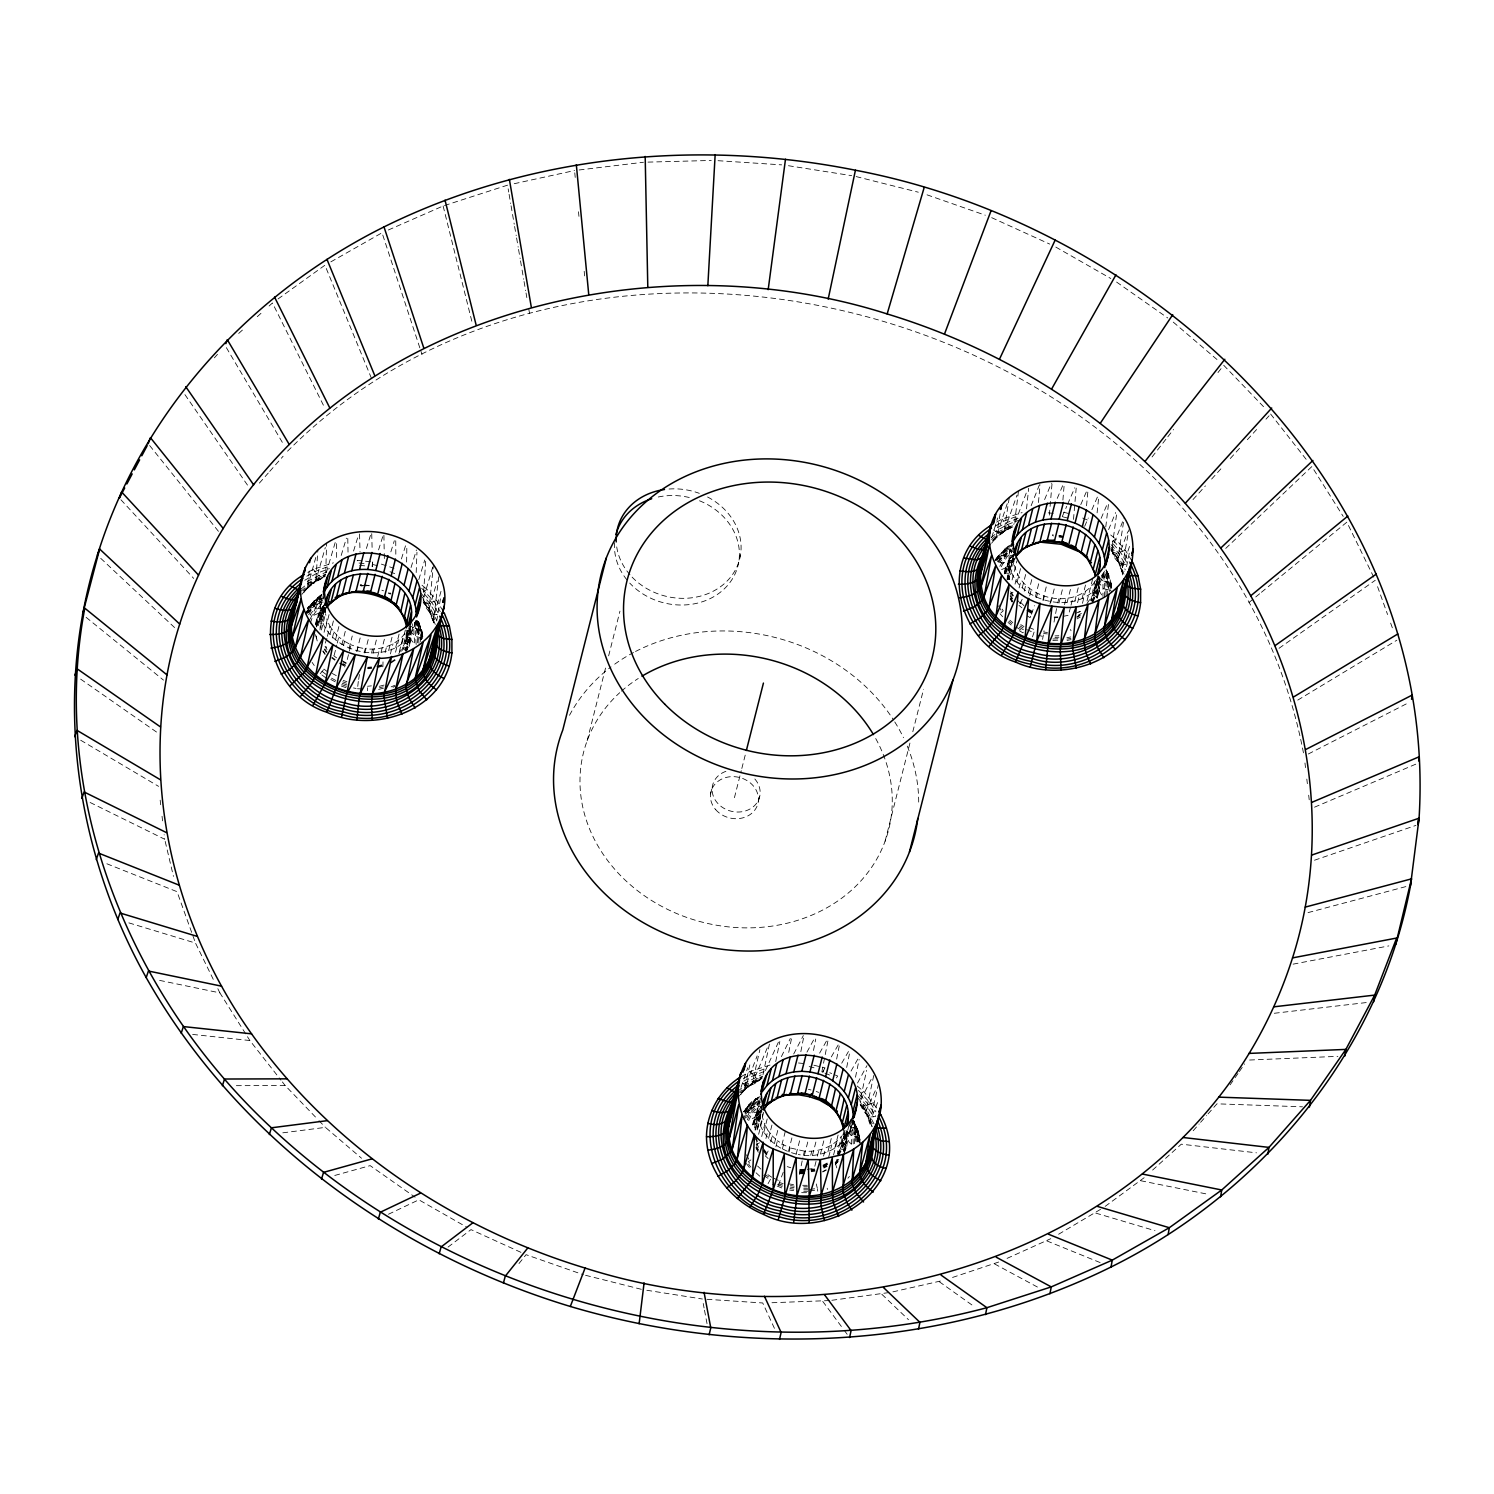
<?xml version="1.0" encoding="UTF-8"?>
<svg xmlns="http://www.w3.org/2000/svg" width="1494" height="1494" viewBox="0 0 1494 1494"><rect width="100%" height="100%" fill="white"/><g stroke="black" fill="none" stroke-linecap="round" stroke-linejoin="round"><path stroke-width="0.75" stroke-dasharray="5 3.75" d="M336.636 557.411L336.636 542.023M1007.087 579.896L1008.413 566.599L1014.762 554.778M1007.815 579.747L1009.122 566.656L1015.378 555.002M1008.581 579.653L1009.869 566.768L1016.013 555.32M1104.365 571.119C1091.927 625.65 997.488 603.296 1010.205 549.157M367.617 687.763L367.543 690.695M406.629 562.08L406.854 545.908M325.767 572.463L326.588 543.088M799.439 1174.396L802.913 1157.234M398.805 653.718L405.21 642.644L406.816 632.186M406.891 630.057C409.225 637.322 404.725 647.854 399.402 654.167M408.348 630.188C399.776 665.801 409.991 645.147 407.638 630.094M409.001 630.337L409.356 637.359L404.986 650.151M409.599 630.543C413.67 636.033 408.404 645.856 406.088 651.645M410.962 620.869L413.707 628.507L414.678 644.175L410.85 639.619L410.831 631.42M416.154 644.474L415.145 628.358L411.205 626.416M417.648 642.812L416.546 628.339L414.38 622.288M418.955 643.279L417.816 628.451L414.865 620.178M416.191 572.538L416.957 552.294M420.468 627.443L417.554 620.776L421.42 630.468L420.953 639.507C420.057 633.998 422.559 624.175 416.882 620.383L422.204 638.424L420.785 629.441L416.77 619.356L418.189 632.634L420.841 641.766M857.799 1131.126L856.118 1126.625L858.247 1132.639L857.78 1141.677C860.749 1135.515 858.471 1124.777 849.769 1128.101L851.524 1135.888L851.113 1147.597M324.459 576.945L325.188 576.03L315.327 581.764L304.664 590.69L315.85 580.438L317.867 550.035M423.605 592.446L425.753 560.25M754.526 1127.97L756.599 1116.896L760.241 1110.882L757.253 1116.914L755.068 1130.062M755.796 1129.95C757.495 1112.395 766.198 1095.214 757.309 1129.875L756.991 1123.395L761.567 1111.312M785.265 1131.518L781.045 1148.251C764.816 1139.287 753.051 1119.641 758.504 1101.022M1062.906 500.079L1064.251 483.832M414.716 625.65L418.189 632.634L418.955 623.708M850.665 1126.084L855.016 1134.805L855.763 1125.878L853.597 1121.527L857.126 1142.107M1049.348 515.131L1052.037 483.44M1073.495 519.426L1074.84 503.758M1075.026 501.536L1076.184 488.108M358.317 681.432L357.477 688.734L353.48 687.931M410.85 639.619L409.879 637.695L406.667 636.444M850.03 1121.826L854.419 1136.019L854.661 1144.329L851.767 1143.75C844.596 1141.677 850.964 1133.087 846.202 1130.435C846.015 1134.6 847.322 1152.92 840.394 1148.737L845.006 1130.566M1038.442 502.526L1040.067 484.859M1086.549 505.812L1087.819 492.086M421.383 637.845L414.958 636.351L411.037 631.775M844.222 1153.032L846.762 1146.029L842.653 1142.779L843.699 1136.504L847.938 1139.063M1101.694 594.892L1098.613 590.093L1095.027 588.3L1095.662 581.95L1099.304 583.183L1103.73 588.711L1109.146 589.999L1105.84 572.744L1103.487 572.669L1105.859 580.849L1106.027 595.284M847.714 1131.929L851.524 1135.888L858.751 1137.588L860.096 1142.667M857.724 1129.725L859.853 1140.333L858.845 1134.936M424.165 602.68L428.927 610.486L434.082 623.409L428.927 610.486L433.447 564.62M1054.017 622.12L1057.248 604.939M1099.229 577.132L1102.983 580.867L1102.946 596.479M1110.117 589.29L1110.77 582.753L1102.983 580.867L1101.302 575.059M422.821 636.612L418.208 621.093M1096.409 582.025L1095.756 588.487L1090.788 600.42L1094.728 581.857L1096.745 578.085M1097.119 582.156L1096.465 588.729L1091.404 600.868M1099.154 591.699L1099.808 583.893M1104.421 596.853L1104.458 580.793L1102.142 572.837M1107.334 595.826L1107.166 581.017L1104.72 572.65M1122.517 574.891L1121.845 569.139L1128.866 529.828M1026.527 508.875L1028.694 488.221M1097.1 512.834L1098.688 497.427M1109.538 591.512L1106.886 582.38L1108.679 574.966L1105.934 569.121M418.637 622.979L419.59 625.202M304.066 592.334L307.39 587.609L309.688 567.29M873.747 1075.512L865.754 1112.656L872.104 1126.607L865.922 1111.237L859.965 1101.526M1117.643 560.231L1122.778 573.154L1117.643 560.231L1124.235 517.578M854.008 1122.237L853.616 1120.407L857.873 1130.398L857.014 1128.866M1105.784 526.859L1108.436 504.486M836.789 1167.878L834.866 1161.884L837.275 1159.288M1014.669 522.228L1018.516 490.854M1131.836 560.81L1125.374 550.278L1115.682 539.11L1111.499 541.967L1120.575 552.388L1127.615 563.892C1118.763 566.786 1112.339 556.534 1111.853 549.101L1116.784 512.816M315.551 624.025L318.726 613.175L323.395 613.231L321.341 619.263L320.762 629.852M315.738 625.071L316.448 619.823L321.341 619.263L324.908 605.107M316.112 624.753L319.081 612.932L323.04 606.695L317.288 619.319L316.354 626.21M316.915 625.967L320.052 612.652L323.526 606.657M415.481 621.747C402.764 675.568 309.688 653.718 321.229 599.953M324.086 606.713C311.424 639.544 316.467 627.312 324.684 606.825M318.259 625.631L321.994 612.783L325.318 607.031M372.062 566.562L372.716 561.931M421.14 639.525L422.036 632.765M438.788 576.703L433.316 622.195M1012.428 525.608L1004.566 530.183L991.811 540.772L1004.024 531.528L1009.309 497.315M1044.045 630.748L1043.839 632.093L1048.452 632.56M358.653 679.453L359.624 673.495M846.724 1146.421L847.845 1138.671M852.813 1120.612C850.198 1145.879 821.383 1159.886 798.282 1154.451M436.715 621.018L440.898 596.181M1000.14 513.731L996.087 537.354L988.636 547.159M1042.551 639.395L1043.354 635.006M813.502 1050.469L815.743 1039.021M800.84 1051.664L803.959 1035.772M821.849 1071.908L823.119 1065.39M823.549 1063.224L824.819 1056.706M825.248 1054.54L828.218 1039.338M836.64 1059.097L839.236 1045.987M788.739 1052.392L791.428 1038.89M846.687 1067.444L849.787 1052.037M1004.304 573.192L1005.499 567.627L1010.598 566.954L1016.648 555.693M1004.715 572.482L1005.761 567.309M1013.175 554.573L1008.824 560.586L1004.752 573.901L1009.272 560.418L1013.044 561.072M1005.219 573.64L1009.776 560.343L1013.66 554.554M1005.779 573.435L1010.374 560.343L1014.183 554.629M1126.551 566.656L1129.651 551.323M775.722 1061.618L779.831 1041.523M855.502 1077.211L859.143 1059.489M762.986 1074.672L769.97 1041.449M860.918 1097.063L866.576 1070.376M764.05 1071.59L753.275 1075.643L741.622 1082.422C748.046 1089.163 756.543 1082.982 762.015 1078.201L748.83 1085.671L739.922 1093.197L752.136 1083.934L759.867 1049.628M740.893 1094.504L744.199 1089.78L750.137 1063.56M878.603 1083.524L869.975 1121.564L870.89 1125.58M410.794 638.834L406.984 650.506M409.225 646.491L410.869 639.227M414.436 625.93L416.042 619.039M996.834 560.661L999.374 554.591L1007.124 556.627L1012.204 555.133M997.619 561.539L1002.941 556.123L1005.331 548.242L1010.56 549.194L999.972 562.174L997.357 561.744L1002.213 554.479L1014.053 544.189M308.137 610.915L310.266 605.238L321.789 594.631M307.577 613.138L314.244 606.359L315.944 599.673L321.098 595.789M320.295 606.956L322.405 598.608M323.899 594.07L322.218 600.756L314.244 606.359L310.808 604.659L308.38 611.027M320.743 614.109L322.853 605.742M323.395 613.231L324.926 607.162M322.555 621.168L326.252 606.527M321.415 629.982L325.505 613.829L325.094 607.386L320.5 625.575L318.988 625.556M324.067 632.298L327.13 620.178L325.505 613.829M325.692 627.947L329.913 611.214M326.887 638.386L324.684 644.736L326.663 647.63M327.391 636.369L329.95 626.266L327.13 620.178M330.043 634.24L334.282 617.508M332.34 637.994L333.872 631.943L329.95 626.266M335.496 639.862L339.736 623.147M334.189 655.175L336.748 645.091M337.252 643.074L338.783 637.004L333.872 631.943M341.902 644.68L346.141 627.947M343.527 645.371L344.554 641.337L338.783 637.004M349.073 648.527L352.248 635.977M344.554 641.337L350.997 644.792L346.384 662.981L339.941 659.508M356.786 651.291L361.025 634.577M356.917 651.328L357.944 647.294L350.997 644.792M364.162 652.785L365.19 648.751C380.335 650.637 397.311 645.221 405.901 632.037M364.835 652.915L369.074 636.183M371.502 653.177L372.51 649.124M372.977 653.345L377.216 636.612M377.683 656.501L379.719 648.415M380.989 652.561L385.228 635.828M382.875 666.866L383.043 660.778M385.078 652.71L386.61 646.641M388.645 650.581L392.885 633.848M390.42 653.942L392.978 643.839M395.705 647.462L399.944 630.729M395.555 652.224L398.618 640.104M399.309 651.701L403.399 635.548M401.979 643.316L406.219 626.584M407.171 630.281L402.558 648.452L403.866 649.218M409.823 624.455L405.21 642.644L409.263 646.099M407.302 638.237L410.999 623.596M411.485 632.392L413.072 626.117M417.909 621.523L418.189 632.634L419.889 625.949M421.401 639.544L422.522 635.081M587.161 740.763L606.377 664.774M608.637 655.847L619.954 611.158M739.026 560.045L740.725 553.359M710.546 793.93L712.246 787.226M734.432 797.684L741.248 770.717M741.827 768.476L745.245 754.993M758.317 801.438L760.016 794.752M744.964 1113.086C746.01 1106.811 751.93 1099.603 758.037 1098.37L745.786 1111.611L744.778 1111.723L750.305 1104.496L758.616 1097.511L748.419 1105.56L743.881 1111.499M745.73 1113.964L751.071 1108.529L752.752 1101.844L746.57 1108.006M757.103 1111.517L760.819 1096.876M758.018 1118.651L760.129 1110.285M761.828 1107.353L757.738 1123.507L752.528 1124.646M760.932 1111.312L759.4 1117.363L755.46 1117.064L748.681 1120.351L752.154 1113.347L759.998 1104.327M757.309 1129.875L761.921 1111.704M760.278 1125.636L764.517 1108.903M758.635 1134.282L762.724 1118.128L762.183 1113.852M761.697 1136.542L764.76 1124.422L762.724 1118.128M763.826 1132.265L768.065 1115.551M765.918 1138.465L767.953 1130.379L764.76 1124.422M768.57 1138.372L772.809 1121.639M765.899 1155.441L768.644 1150.006M770.699 1141.939L772.23 1135.87L767.953 1130.379M774.359 1143.75L778.598 1127.018M775.909 1146.776L777.44 1140.706L772.23 1135.87M782.426 1148.793L783.454 1144.759L777.44 1140.706M796.265 1154.134L788.402 1151.743L792.642 1135.01M789.056 1151.949L790.083 1147.915L783.454 1144.759M796.134 1154.115L800.504 1137.42M803.417 1155.217L804.444 1151.164C818.264 1152.191 832.905 1147.168 841.589 1136.019L837.499 1152.191M804.37 1155.366L808.609 1138.633M885.102 841.234L910.537 740.688M912.797 731.743L923.553 689.276M810.738 1155.236L811.765 1151.183M812.493 1155.385L816.732 1138.652M814.809 1166.272L816.844 1158.205M817.349 1156.169L818.899 1150.119M820.411 1154.19L824.651 1137.476M823.567 1156.076L825.622 1147.99M827.9 1151.837L832.121 1135.104M828.703 1156.991L831.766 1144.871M834.716 1148.363L838.956 1131.63M833.559 1154.974L837.144 1140.837M840.692 1143.9L844.39 1129.259M845.212 1132.676L840.394 1148.737L836.995 1154.208M845.641 1138.54L849.339 1123.899M849.432 1132.471L851.02 1126.196M854.736 1123.693L855.016 1134.805L856.697 1128.119M858.228 1141.715L859.349 1137.251M1009.16 554.349L1010.205 550.166M1009.141 561.483L1012.839 546.841M1012.633 558.868L1009.346 573.192L1009.328 579.616L1013.922 561.427C1017.769 598.552 1073.7 612.689 1094.728 581.857M1014.202 553.957L1009.346 573.192L1006.414 573.266M1012.092 579.952L1016.91 560.848M1015.024 584.135L1017.582 574.032M1017.171 581.95L1021.392 565.218M1019.113 587.945L1021.149 579.859M1022.269 587.833L1026.509 571.1M1022.176 599.281L1019.506 604.809M1024.212 591.194L1025.743 585.144M1028.376 592.931L1032.615 576.198M1029.702 595.789L1031.252 589.738M1035.305 597.114L1039.544 580.382M1031.495 614.258L1034.408 605.612M1036.462 597.525L1037.49 593.491M1042.868 600.252L1046.566 585.611M1043.26 600.364L1044.287 596.33M1049.909 604.192L1051.44 598.142M1050.824 602.269L1055.063 585.536M1057.752 602.922L1058.779 598.87M1058.966 603.09L1063.205 586.358M1064.512 604.584L1066.044 598.534M1067.052 602.698L1071.291 585.965M1070.507 607.199L1068.471 615.285L1063.205 616.35M1071.03 605.182L1073.065 597.096M1074.858 601.111L1079.079 584.378M1077.585 602.717L1079.62 594.631M1082.142 598.366L1086.362 581.652M1082.459 603.315L1085.522 591.194M1087.034 601.036L1092.936 577.823M1098.053 575.134L1093.16 594.388L1086.007 605.07M1097.586 578.197L1093.16 594.388L1097.044 597.637L1099.117 590.914M1098.93 584.173L1101.041 575.806M1102.292 577.898L1103.356 573.715M752.378 1125.001L754.638 1117.512M753.181 1124.011C755.068 1120.388 754.675 1111.573 759.624 1110.789M753.648 1123.768L755.46 1117.064L761.772 1106.606M754.209 1123.581L755.983 1116.952L762.257 1106.587M301.9 594.351L307.39 587.609L316.018 556.664M440.991 591.344L433.148 619.394L433.97 623.67M1052.43 535.692L1052.915 534.441L1053.27 536.01M307.39 587.609L315.85 580.438L325.318 547.495M435.277 624.436L429.095 609.066L437.219 580.942M326.346 572.538L335.347 541.986M423.792 597.17L432.812 566.786M341.192 555.451L346.403 538.139M418.787 579.635L424.744 560.007M991.829 537.224L997.712 517.97M353.574 551.043L358.187 536.01M1096.577 596.741L1098.613 590.093L1098.8 577.917M1096.876 597.189L1098.912 590.503L1098.949 576.46M1097.082 598.459L1099.192 591.307M411.055 567.533L416.452 549.979M366.385 548.485L370.998 533.582M378.58 549.885L383.192 535.095M390.849 551.865L394.323 540.735M401.419 558.943L405.546 545.683M1032.503 636.855L1034.838 629.814L1028.414 627.144M1007.236 503.646L996.087 537.354L989.215 545.777M1129.52 546.431L1121.845 569.139L1122.666 573.416M310.154 619.058L315.495 608.282L320.893 602.082L326.663 602.157M310.341 623.147L312.862 615.771L322.05 602.941M741.043 1087.352L747.691 1067.836M783.211 1172.304L777.366 1188.103M1004.566 530.183L1016.966 495.224M1123.974 574.182L1117.792 558.812L1127.727 531.789M1015.21 522.321L1027.312 490.2M823.026 1072.319L823.81 1070.264M843.344 1150.791L846.911 1137.588L846.706 1130.659M843.736 1151.276L846.202 1144.777L847.117 1130.921M844.017 1151.743L846.5 1145.188L847.434 1131.238M844.185 1152.21L846.687 1145.618M737.345 1098.202L744.199 1089.78L757.122 1055.903M745.207 1113.198L747.616 1106.83L751.071 1108.529L759.027 1102.927L761.921 1097.007M1030.617 616.2L1030.113 617.676L1024.903 614.538M1122.592 521.779L1111.853 549.101L1117.792 558.812M1031.14 505.7L1039.45 484.747M877.594 1102.591L869.975 1121.564L870.778 1125.841M344.591 666.978L345.45 664.923L340.371 662.197M753.368 1101.321L755.964 1098.669M309.277 606.452C302.236 615.042 317.438 595.732 322.33 594.351M1044.623 499.575L1051.384 483.216M1108.604 529.623L1115.644 512.554M748.139 1106.232L756.524 1098.37M999.803 566.319L1005.854 555.88L1011.662 549.979M1001.223 566.786L1007.124 556.627L1012.764 550.894M1001.596 569.587L1005.35 567.981L1009.272 560.418M744.199 1089.78L752.677 1082.608L768.252 1045.557M308.754 607.05C306.121 608.301 315.047 605.724 316.803 608.992L321.901 607.647L325.841 602.922M745.786 1111.611L752.154 1113.347L757.383 1111.797L762.145 1105.467M999.972 562.174L1002.735 563.201L1008.469 560.81M1057.248 498.398L1063.541 483.626M1101.134 518.362L1107.222 504.094M312.433 602.922L314.244 606.359L317.811 598.16L321.378 595.116L319.1 597.17M749.241 1105.093L751.071 1108.529L754.638 1100.331L759.027 1102.927L757.253 1098.407L755.534 1099.154L758.877 1097.082M1062.253 516.569L1066.735 506.279M1067.612 504.225L1074.784 487.754M1084.644 526.374L1088.267 518.026M1091.89 509.697L1098.239 495.112M1080.778 504.598L1087.315 489.658M405.434 650.656L409.879 637.695L409.561 627.349M405.808 651.141L410.29 638.069L409.972 627.592M765.395 1070.6L778.822 1041.262M865.922 1111.237L875.895 1089.462M325.113 594.836L322.218 600.756L317.811 598.16M781.399 1056.613L790.345 1038.423M743.078 1119.417L746.925 1111.648L758.933 1098.669M744.404 1119.436L748.158 1111.853L758.28 1100.611M746.72 1117.755L749.465 1112.208L759.344 1101.246M747.243 1119.921L750.81 1112.713L760.427 1102.03M754.227 1118.166L758.13 1110.957M768.065 1183.678L770.904 1178.467L764.704 1174.284M860.992 1099.509L872.197 1077.305M793.706 1053.998L803.342 1035.547M1091.965 601.335L1097.1 589.009L1097.343 577.842M1092.487 601.839L1097.698 589.346L1097.941 578.01M1092.917 602.362L1098.202 589.719L1098.221 575.937M857.537 1083.038L866.95 1065.633M806.947 1052.131L814.473 1038.367M851.038 1071.067L857.817 1059.059M418.189 632.634L420.71 628.19M819.627 1053.121L826.387 1041.15M855.016 1134.805L857.519 1130.36L857.631 1141.677M822.522 1072.169L825.808 1066.436M831.318 1056.893L839.012 1043.522M841.72 1063.205L848.443 1051.533M305.374 613.212L314.898 600.271L320.893 602.082M306.251 612.895L315.645 600.121L322.984 594.276M306.177 614.632L310.621 606.956L321.957 595.845M308.455 612.689L311.723 607.05L321.079 597.563M308.66 614.669L312.937 607.311L322.069 598.03M322.611 606.825L316.448 619.823M324.87 609.197L320.594 619.114L320.015 629.889M837.611 1154.638L843.382 1143.003L844.315 1132.265M838.209 1155.105L844.073 1143.284L845.025 1132.359M838.769 1155.609L844.708 1143.601L845.679 1132.508M836.453 1077.902L837.686 1076.035L829.749 1072.748M995.658 559.372L1005.929 547.924M994.855 560.736L998.72 554.965M995.546 560.306L999.374 554.591M996.405 560.026L1006.657 547.794L1012.857 543.442M997.432 559.895L1001.148 554.349L1013.212 543.853M998.627 561.893L1009.477 548.578M1008.076 561.445L1012.446 554.872M1230.122 1084.831L1238.04 1073.42M1239.366 1071.515L1244.633 1063.915M320.239 673.682L325.001 668.023M743.713 1111.741L746.085 1108.623L743.844 1111.536M744.647 1110.584L749.521 1104.682L756.991 1107.035L761.772 1106.064M743.919 1112.003L749.521 1104.682M757.383 1111.797L762.463 1105.299M1152.042 456.977L1166.366 438.638M1167.804 436.808L1173.537 429.469M1217.965 372.585L1222.279 367.076M849.451 1176.432L847.92 1178.224M518.978 1263.551L526.056 1254.68L583.388 1274.737M318.726 613.175L312.862 615.771L310.042 614.893L319.735 601.354M321.901 607.647L325.468 603.539M310.266 605.238L307.633 608.245L314.898 600.271M214.389 357.85L217.47 354.358M259.358 483.122L268.266 473.038M269.742 471.357L283.113 456.23M305.897 589.999L306.812 588.972M994.612 539.745L995.527 538.718M742.723 1092.17L743.638 1091.143M1193.183 1130.734L1199.122 1124.011M1200.597 1122.33L1206.536 1115.607M1208.03 1113.926L1216.938 1103.823L1302.507 1106.811M1192.996 499.575L1205.415 485.886M1211.634 479.051L1222.503 467.08M1230.272 458.527L1239.59 448.275M1247.341 439.722L1256.659 429.45M1265.978 419.198L1269.097 415.78M389.318 593.828L390.251 592.894M835.165 1162.481L837.592 1159.848M835.37 1163.042L839.049 1159.083M835.501 1163.565L837.966 1160.913M835.538 1164.05L838.003 1161.38M835.482 1164.461L837.966 1161.79M997.955 556.198L1011.008 544.918M1225.734 548.41L1311.844 466.576L1343.218 516.42M313.553 601.802L321.378 595.116M1001.017 612.764L1003.258 610.822L999.71 605.033M238.685 333.442L243.746 328.885M257.267 316.691L262.328 312.115M269.088 306.027L272.45 302.983L325.001 408.422M287.558 451.188C598.608 138.363 1220.859 315.29 1303.664 753.928M1105.168 1206.368L1144.161 1177.702M1152.602 1170.082L1181.306 1144.18L1256.491 1152.826M300.836 589.271L308.679 582.641L325.655 573.995M301.302 590.989L310.435 583.258L324.964 575.62M303.114 591.026L312.022 583.5L323.507 577.431L313.385 583.314L306.774 581.633L326.402 571.922M991.101 537.691L997.376 532.387L1014.37 523.759M991.53 539.465L999.131 533.022L1009.739 526.84L1012.204 527.177M993.361 540.454L1004.024 531.528L1011.924 526.934M737.663 1091.442L745.506 1084.812L762.482 1076.184M738.111 1093.16L747.261 1085.428L761.791 1077.79M741.472 1092.861L752.136 1083.934M1248.984 602.493L1259.666 593.734M1261.44 592.278L1300.583 560.138M1302.357 558.681L1346.841 522.172L1374.256 578.197M448.032 1247.098L471.002 1229.618L523.946 1253.709M749.801 1104.533L748.419 1105.56L750.959 1103.431L751.071 1108.529M750.903 1159.904L748.438 1161.641L750.754 1164.61M876.717 1107.969L863.793 1091.535L859.61 1094.392L868.686 1104.813L875.727 1116.317C867.211 1119.137 863.065 1110.472 860.002 1104.066M443.12 611.065L436.678 600.513L426.967 589.364L422.802 592.203L431.878 602.642L438.9 614.146C430.384 616.966 426.238 608.301 423.194 601.895M278.071 298.931L324.926 265.222L371.315 378.001M1058.611 1234.249L1103.3 1207.712M755.273 1099.827L756.599 1098.874M1279.013 648.303L1375.264 580.27M1004.902 548.746L1013.772 542.415M1002.941 556.123L1010.915 550.502M390.644 662.29L395.032 659.396L395.891 660.628M391.036 662.944L395.48 660.012M759.456 1142.817L756.281 1144.572L758.018 1147.822M313.833 601.13L315.309 600.177M1297.763 700.107L1396.815 640.235M307.895 572.426L313.236 569.326L333.423 562.827M306.793 576.217L314.842 571.548L328.213 566.506L327.074 564.116M304.795 580.251L316.448 573.472L329.39 568.598M315.85 580.438L325.692 574.723M996.591 522.172L1001.932 519.072L1022.12 512.573M995.508 525.963L1003.538 521.294L1016.928 516.252L1015.771 513.861M1018.105 518.362L1005.163 523.217L993.51 529.996L995.49 531.378L1006.769 524.824L1019.281 520.117M995.49 531.378L1000.719 533.246L1011.064 527.233M1000.719 533.246L1013.156 526.691M1075.419 613.436L1081.88 610.542L1078.817 612.316M1078.22 615.229L1081.395 613.38M1076.801 616.817L1080.031 614.949M1076.931 617.452L1080.181 615.565M1076.931 618.946L1080.218 617.041M741.155 1076.67L750.063 1071.497L770.232 1064.998M743.62 1078.388L751.65 1073.719L765.04 1068.677L763.901 1066.286M743.601 1083.804L761.137 1074.877M752.677 1082.608L762.519 1076.894M759.288 1080.274L750.193 1085.484M330.846 261.861L382.034 232.784L421.999 354.452M1007.068 1258.378L1050.768 1238.694M755.534 1099.154L760.726 1096.241M1012.988 592.203L1010.299 593.51L1012.185 596.629M313.385 583.314L314.487 582.735M1002.082 533.059L1003.184 532.48M1308.296 754.003L1409.159 702.441M823.063 1165.133L827.153 1163.042M822.933 1166.011L827.62 1163.621M823.287 1166.665L828.049 1164.237M823.605 1167.356L826.817 1165.712M823.885 1168.047L827.153 1166.384M822.764 1171.483L826.163 1169.746M822.764 1171.987L826.163 1170.25M436.678 600.513L427.77 603.613L423.792 602.773M1125.374 550.278L1116.466 553.378L1111.891 551.641M873.504 1102.684L866.52 1105.448L860.619 1104.944M388.459 1214.249L418.843 1199.813L467.006 1227.321M391.111 686.885L394.715 685.298M393.034 687.24L396.676 685.634M388.347 230.001L443.12 205.985L507.53 185.163L508.707 192.054M952.537 1277.445L998.683 1262.038M1314.515 807.19L1416.237 763.976M1314.496 860.227L1415.92 825.398M892.889 1291.862L943.704 1280.302M334.768 1175.461L370.138 1165.619L415.089 1197.18M1308.034 912.61L1406.078 886.54M376.843 666.156L382.016 664.811M377.067 666.828L382.315 665.465M377.272 667.538L382.613 666.156M379.233 686.325L386.685 684.401M379.457 687.782L383.248 686.81M383.454 688.192L377.665 689.686L377.702 691.012M514.235 183.706L574.555 170.54M831.859 1300.284L890.667 1292.347M1066.847 637.733L1070.712 636.948M1066.959 639.133L1070.899 638.349M1067.015 640.459L1071.011 639.637M1293.113 964.153L1388.841 945.907M807.171 1169.372L814.286 1168.289M810.887 1169.503L814.529 1168.962M811.055 1170.232L814.734 1169.671M811.167 1170.979L814.921 1170.4M811.279 1171.726L815.07 1171.147M809.636 1189.485L817.367 1188.328L817.76 1191.185M809.729 1190.979L817.591 1189.784M282.814 1132.825L325.431 1127.372L361.548 1158.261M579.149 169.98L643.466 162.248M771.968 1302.731L829.581 1300.564M1274.326 1013.268L1366.767 1002.511M371.52 666.959L367.916 667.314L368.066 670.246M367.972 668.005L371.651 667.631M368.028 668.733L371.763 668.36M367.58 686.25L371.408 685.877M1054.185 617.059L1057.808 616.873M1054.204 617.75L1057.901 617.564M1054.988 635.902L1058.835 635.716M1054.969 637.415L1058.91 637.228M1052.934 639.002L1058.947 638.704M1052.822 640.422L1058.947 640.142M760.334 1079.602L756.412 1078.463L750.063 1071.497M1249.6 1060.03L1337.877 1056.351M647.985 162.118L711.256 160.456M415.145 628.358L421.383 629.964L422.485 636.799M236.369 1085.671L285.186 1085.54L317.382 1119.006M799.85 1169.354L805.341 1169.354M799.832 1170.026L805.415 1170.045M799.794 1170.754L805.471 1170.773M799.738 1171.52L805.509 1171.52M799.682 1172.267L805.527 1172.286M799.607 1173.014L805.527 1173.033M799.533 1173.724L805.509 1173.742M802.689 1185.302L807.302 1185.302M803.697 1186.759L807.47 1186.759M803.735 1188.253L807.619 1188.272M803.753 1189.766L807.712 1189.784M803.735 1191.26L807.768 1191.278M801.624 1192.679L807.768 1192.698M357.477 688.734L363.546 689.051M718.054 160.698L781.661 164.863M707.017 1299.313L762.724 1302.973L774.863 1329.268M360.185 585.685L362.837 585.872L360.745 584.434L369.13 585.517M1048.246 512.853L1056.781 513.712M370.512 561.707L357.253 560.362L357.402 562.883L365.937 563.742M1043.615 633.531L1047.387 633.904M359.662 565.311L365.862 565.946M798.487 1062.981L805.117 1063.653M192.651 1034.427L249.872 1040.534L280.947 1080.125M369.149 585.779L360.558 584.621L361.324 586.003M361.212 585.274L369.13 586.283M804.444 1151.164L790.083 1147.915M788.925 1183.902L793.501 1184.593M790.494 1185.601L794.266 1186.161M790.214 1187.076L794.061 1187.655M789.915 1188.57L793.856 1189.168M789.616 1190.027L793.65 1190.643M788.44 165.722L851.655 175.657M646.827 1290.274L702.385 1299.014M1059.115 535.543L1063.261 536.271M1059.041 535.73L1063.205 536.477M1058.891 536.159L1063.093 536.906L1059.134 536.327M1059.041 537.037L1062.888 537.709M357.944 647.294L365.19 648.751M808.441 1089.387L811.037 1089.985M1140.781 1180.746L1209.188 1194.509M159.597 980.381L219.879 992.875L246.286 1034.819M390.886 593.548L388.384 592.987L390.756 594.201M1105.84 572.744L1108.529 574.312L1111.331 584.098M856.137 176.572L918.306 192.203M585.573 1275.297L642.383 1289.565M1063.579 512.237L1070.059 513.88M1062.794 516.831L1068.845 518.362M1037.266 635.025L1043.092 636.5M381.362 564.116L393.986 568.318M372.361 564.396L380.709 566.506M813.856 1065.203L824.669 1067.93M809.169 1066.567L815.444 1068.154M322.349 577.487L318.054 575.059L313.236 569.326M1095.793 1213.109L1154.974 1230.664M128.876 922.881L195.509 943.069L213.791 980.419M787.245 1166.627L790.774 1167.71M779.476 1182.538L783.136 1183.64M778.916 1183.92L782.669 1185.078M782.202 1186.516L772.996 1182.781M781.754 1187.935L772.361 1184.144M816.172 1091.479L818.693 1092.375M927.046 194.836L985.312 215.211M343.321 680.424L346.907 681.712M342.78 681.824L346.459 683.15M342.238 683.244L347.878 685.279M341.734 684.644L347.486 686.717M341.267 686.007L347.112 688.099M381.866 590.205L383.528 590.821M106.877 863.775L177.039 891.675L195.509 943.069M1046.864 1240.916L1100.331 1262.654M1082.702 518.063L1088.846 520.622M1026.677 629.609L1033.867 632.616M390.046 571.735L395.798 574.126M824.949 1073.122L830.701 1075.512M991.699 217.676L1049.703 244.082M782.875 1149.11L788.402 1151.743M773.78 1178.206L780.036 1181.194M90.126 802.483L164.695 839.254L164.153 834.66M342.798 661.823L346.085 663.579M339.997 662.85L345.151 665.614M339.642 663.504L344.853 666.305M332.247 673.477L336.299 675.643M331.5 678.145L338.484 681.899M330.79 679.453L337.905 683.281M994.5 1263.887L1037.62 1287.137M1009.739 526.84L1001.932 519.072M1055.81 247.089L1110.789 278.5M80.695 740.24L158.588 786.367M1028.208 608.842L1032.877 611.681M1027.779 609.403L1032.541 612.26M1027.349 609.982L1032.186 612.913M1026.92 610.616L1031.831 613.567M1020.738 624.623L1023.969 626.565M1019.916 625.874L1023.222 627.872M1019.132 627.163L1024.193 630.225M1016.667 627.424L1023.558 631.57L1022.96 632.877L1017.713 629.721M767.916 1174.676L771.688 1177.216M763.77 1175.461L770.138 1179.756M80.639 679.135L156.87 732.284M1116.597 282.067L1167.748 317.979M939.296 1281.721L974.424 1306.727M333.666 655.661L336.598 657.864M332.135 657.323L335.216 659.62M331.687 657.902L334.787 660.236M323.955 669.088L329.539 673.271M321.957 671.348L328.194 676.035M321.864 674.896L326.7 678.537M86.11 617.339L163.481 680.106M1110.696 534.964L1115.682 539.11M1023.894 605.612L1017.694 599.355M1018.983 605.35L1021.915 607.797M1009.795 620.159L1012.783 622.643M1008.88 621.317L1011.905 623.857M1008.039 622.456L1011.139 625.034M421.999 585.218L426.967 589.364M421.625 588.244L434.212 601.708L440.282 611.625M857.164 1085.989L863.793 1091.535M858.434 1090.415L871.039 1103.879L875.895 1111.816M1173.276 322.125L1218.488 360.782M765.358 1155.983L768.14 1158.541M757.589 1166.048L760.857 1169.092M756.095 1172.809L760.409 1176.805M100.733 558.326L176.348 629.217M881.833 1294.271L908.501 1319.706M1223.698 365.246L1265.941 409.188M318.988 1120.687L325.431 1127.372M120.939 499.78L193.697 578.421M1113.534 540.679L1122.909 551.473L1130.192 563.369M1111.088 544.619L1118.408 553.041L1125.206 564.153M1110.808 546.86L1116.466 553.378L1125.318 569.886M1110.677 548.653L1121.228 563.873L1124.142 571.306M1110.789 550.035L1113.478 553.116M1017.097 599.729L1020.589 603.763M1000.065 613.754L1002.642 616.723M420.935 593.193L429.712 603.277L436.509 614.408M857.743 1095.363L866.52 1105.448L873.336 1116.578M420.673 595.471L427.77 603.613L436.603 620.141M857.5 1097.642L864.596 1105.803L874.177 1124.216M423.362 600.476L432.513 614.127L435.426 621.541M149.643 445.511L218.703 531.659M1270.647 414.062L1307.586 461.142M282.366 1081.936L285.186 1085.54M763.359 1148.569L767.617 1154.059M763.789 1150.287L767.038 1154.47M763.154 1150.679L766.459 1154.937M748.513 1164.087L750.866 1167.113M746.346 1163.527L751.127 1169.671M822.764 1301.386L842.877 1328.502M844.222 1330.295L848.237 1335.729M325.02 646.547L327.037 649.479M324.814 648.9L326.906 651.926M324.273 649.386L326.383 652.448M323.04 650.824L325.206 653.961M322.797 651.253L324.982 654.409M312.115 662.402L314.282 665.54M184.92 394.621L247.985 485.83M247.481 1036.724L249.872 1040.534M1111.667 550.483L1119.716 563.313M1112.488 552.519L1118.614 562.51M1011.606 592.782L1013.455 595.789M1012.801 596.181L1008.375 586.619M1010.672 595.508L1012.596 598.646M1010.168 595.957L1012.11 599.131M1010.71 598.011L1012.671 601.204M1010.374 598.459L1012.334 601.69M1010.131 598.889L1012.11 602.119M998.478 605.854L1002.082 611.774M862.934 1105.821L872.253 1123.731M861.59 1105.541L867.846 1115.738M860.992 1104.85L865.754 1112.656L870.124 1124.366M423.157 599.337L429.095 609.066M424.782 603.371L431.019 613.567M319.772 596.704L322.218 600.756L321.808 595.34M226.36 347.635L284.028 445.212M758.541 1147.373L755.161 1139.082M756.711 1146.626L758.466 1149.913M756.356 1147.056L758.13 1150.361M756.113 1147.467L757.888 1150.791M755.964 1147.859L758.616 1152.845M746.477 1154.806L749.633 1160.745M1106.083 569.737L1108.679 574.966M1105.99 570.465L1108.604 575.694M1102.553 573.659L1106.886 582.38M217.844 988.711L219.879 992.875M857.873 1130.398L854.082 1121.527M421.215 629.702L422.391 634.296M853.055 1120.014L856.734 1128.642L858.882 1142.107M852.327 1119.772L855.95 1128.25L858.06 1141.491M851.412 1119.66L854.96 1127.97L857.108 1143.134M850.366 1119.678L853.84 1127.821L855.913 1142.649M848.723 1122.087L852.999 1135.907L853.242 1143.974M1070.488 629.478L1071.03 630.785M1377.58 586.694L1387.571 614.538M1390.653 623.11L1392.968 629.534M418.563 621.635L421.924 631.271M415.948 620.215L420.356 637.34M755.927 1136.803L758.056 1143.414M755.236 1137.065L757.402 1143.769M858.247 1132.639L859.928 1139.605L859.517 1138.017M816.266 1183.958L817.367 1188.328M1108.156 573.771L1111.256 584.826M1107.577 573.304L1111.013 591.194M1106.793 572.968L1110.173 590.56M421.42 630.468L421.868 631.999M316.149 636.071L317.344 641.729L315.533 634.67M443.12 205.985L472.141 322.517M165.199 841.439L173.453 876.38M1121.695 570.596L1122.013 571.959M859.05 1135.701L859.928 1139.605M857.332 1129.147L859.573 1145.058M703.226 1303.478L704.066 1307.96M704.496 1310.182L707.017 1323.609M509.099 194.351L510.687 203.52M511.079 205.817L514.216 224.175M514.608 226.472L516.196 235.641M516.588 237.938L518.157 247.108M518.549 249.405L520.136 258.574M520.528 260.871L521.705 267.762M522.097 270.059L523.666 279.229M524.058 281.526L525.645 290.695M526.037 292.992L526.822 297.586M528.783 309.053L529.586 313.647M827.209 1188.216L827.415 1189.485M421.775 630.58L422.877 637.49M410.271 626.789L411.093 632.504M1304.972 763.004L1305.495 767.617M1306.82 779.102L1307.362 783.696M1308.688 795.2L1309.211 799.794M160.175 800.168L160.698 804.762M162.043 816.266L162.566 820.86M574.779 172.818L575.209 177.412M578.495 211.756L578.944 216.35M584.191 271.31L584.621 275.904M1111.162 583.388L1111.984 591.045M1110.77 582.753L1111.629 591.885M1099.136 576.777L1099.864 584.64M859.76 1138.876L860.152 1146.552M847.64 1131.574L847.901 1139.436M371.726 533.638L372.137 549.064M372.473 562.286L372.604 566.674M359.55 533.974L360.035 551.921M314.132 601.26L314.244 606.359M383.902 535.263L384.201 551.305M384.257 553.583L384.388 560.455M347.785 538.4L348.027 552.164M395.742 540.772L395.817 554.218M569.513 715.29A184.005 158.383 14.2 0 1 611.027 666.903M614.706 664.176A184.005 158.383 14.2 0 1 633.531 652.523M635.529 651.477A184.005 158.383 14.2 0 1 893.561 720.015M894.757 721.901A184.005 158.383 14.2 0 1 903.496 737.7M907.269 746.122A184.005 158.383 14.2 0 1 918.679 804.724M707.577 496.998A62.953 54.176 14.2 0 1 727.615 580.531A62.953 54.176 14.2 0 1 631.439 576.423M629.964 574.76A62.953 54.176 14.2 0 1 616.368 544.003M669.051 489.024A62.953 54.176 14.2 0 1 699.304 493.337M699.509 500.77A62.953 54.176 14.2 0 1 728.026 584.901A62.953 54.176 14.2 0 1 629.758 583.108M626.845 579.765A62.953 54.176 14.2 0 1 614.837 540.511M658.256 496.998A62.953 54.176 14.2 0 1 689.705 497.614M875.708 738.54A157.374 135.468 14.2 0 1 823.026 909.865A157.374 135.468 14.2 0 1 618.292 873.206A157.374 135.468 14.2 0 1 619.73 692.693M621.448 691.143A157.374 135.468 14.2 0 1 638.255 678.481M754.843 778.99A24.221 20.841 14.2 0 1 749.502 809.281A24.221 20.841 14.2 0 1 715.084 799.794A24.221 20.841 14.2 0 1 726.42 771.165M715.719 809.673A24.221 20.841 14.2 0 0 756.823 806.685A24.221 20.841 14.2 0 0 730.753 776.693A24.221 20.841 14.2 0 0 715.719 809.673"/><path stroke-width="1.5" d="M706.494 1136.654C706.681 1171.483 732.34 1201.549 763.583 1214.398L773.201 1189.71L773.22 1148.923C730.249 1129.427 724.179 1061.338 769.97 1041.449C809.225 1021.485 864.242 1040.982 878.603 1083.524C881.74 1093.869 882.17 1104.832 879.574 1115.327C873.486 1134.301 872.888 1156.039 859.816 1172.08C844.708 1190.214 820.075 1197.983 796.993 1195.723C773.089 1193.127 750.119 1180.223 737.214 1159.661C721.49 1136.299 730.529 1107.633 738.036 1083.206L728.12 1128.343C724.478 1136.131 714.039 1136.803 706.494 1136.654C706.681 1112.395 720.351 1089.033 741.155 1076.67M435.37 639.507C427.956 741.229 251.552 694.299 296.895 602.343M296.559 601.298C246.454 699.902 437.032 745.637 436.173 634.371L437.425 635.641C437.929 750.754 240.777 700.929 295.887 599.878L297.586 599.355M451.898 652.953L451.916 639.432L449.339 625.911L444.204 612.82L441.496 613.604C474.438 675.867 401.512 734.301 342.219 714.487C280.648 703.749 244.213 617.694 302.778 578.552L300.761 576.572C247.033 611.046 270.619 694.542 326.756 712.227C374.658 734.656 445.828 710.341 451.898 652.953C445.361 651.832 434.791 649.05 435.165 640.739C423.568 734.637 262.851 695.438 294.86 606.844C289.929 612.484 281.133 610.28 274.933 608.245M871.992 1138.652C862.075 1244.782 686.474 1192.473 735.608 1096.559M872.197 1139.511C866.576 1244.819 686.138 1196.881 734.749 1102.609M873 1138.745C870.236 1249.339 680.816 1199.028 734.413 1101.526L728.474 1102.105L718.166 1098.482M763.583 1214.398C827.713 1247.733 921.443 1183.155 878.883 1111.48M1014.781 530.687C999.617 585.517 1095.886 609.869 1108.585 554.405C1117.848 496.456 1017.956 480.788 1012.129 541.145M1124.889 584.135C1125.748 695.401 935.169 649.666 985.256 551.043M1140.594 602.717L1140.632 589.178L1138.036 575.676L1132.9 562.566L1130.192 563.369C1163.135 625.612 1090.228 684.047 1030.916 664.232C969.345 653.494 932.928 567.44 991.474 528.297L989.476 526.318C935.748 560.81 959.316 644.306 1015.453 661.973C1063.354 684.401 1134.544 660.087 1140.594 602.717C1134.058 601.578 1123.488 598.814 1123.861 590.503C1116.242 602.549 1126.532 613.567 1137.942 615.883M1305.27 907.101L1411.494 878.864L1410.541 885.363C1379.84 1051.795 1261.048 1192.81 1111.032 1267.005C944.488 1349.456 747.355 1359.017 570.316 1306.466C395.275 1253.522 236.78 1138.111 146.207 977.599C74.999 850.497 53.093 695.046 97.39 555.17L99.631 549.008L179.71 624.1C135.562 762.332 168.28 916.98 251.571 1033.848C332.135 1146.888 452.887 1227.881 585.088 1268.051C853.186 1353.807 1201.176 1244.502 1292.534 957.897C1336.682 819.646 1303.982 664.998 1220.673 548.149C1140.109 435.09 1019.375 354.115 887.156 313.945C619.058 228.171 271.068 337.476 179.71 624.1M1418.142 820.075L1418.123 824.632L1419.076 818.189C1439.058 494.421 1157.701 227.592 855.427 170.223C697.567 138.606 528.969 155.208 383.995 226.92C250.432 293.478 141.687 411.522 97.39 555.17M851.916 1210.177L847.005 1202.67L843.083 1192.268L843.512 1154.32C860.451 1147.336 874.588 1133.218 879.574 1115.327C873.99 1131.78 858.602 1163.527 886.073 1168.308M1054.372 539.876L1054.334 541.519L1061.618 542.789L1075.157 548.429L1087.613 557.243M749.764 1207.413L757.626 1194.957L762.295 1184.182L763.21 1142.182L751.108 1180.727L737.326 1198.561M409.823 624.455C425.491 573.024 333.143 551.659 324.908 605.107M416.172 615.491C417.666 568.934 343.415 550.987 323.526 593.249C328.194 524.17 443.27 552.35 417.069 615.472M752.472 1177.197L754.526 1134.114L742.555 1172.36L735.907 1180.634L726.644 1188.103M863.551 1201.979L855.875 1192.791L852.066 1183.472L853.746 1149.11L842.933 1186.367M707.839 285.709L715.159 154.61M356.917 719.847L358.99 699.715L367.319 657.024C412.605 666.847 462.038 619.412 439.087 574.462C418.619 530.557 353.555 516.607 317.867 550.035C310.21 557.654 304.608 567.104 301.919 577.562C298.258 597.152 288.435 616.555 292.32 636.874C297.007 660.031 314.991 678.556 336.374 687.539C358.653 696.615 384.985 696.185 406.125 684.196C431.038 671.123 436.696 641.598 441.72 616.555L428.983 660.964C428.479 669.555 437.35 675.101 444.073 678.575M793.725 1222.017L796.993 1195.723L808.217 1159.624L820.411 1159.643L843.512 1154.32L832.251 1192.996L833.335 1202.633L838.713 1216.433M1045.613 669.592L1051.963 606.172C1006.452 601.522 969.12 544.096 1001.615 505.14C1033.362 467.417 1099.397 476.567 1124.235 517.578C1142.667 546.543 1127.596 581.633 1117.68 610.71C1106.55 631.047 1083.766 642.532 1061.095 643.634C1036.78 644.586 1012.148 634.801 995.919 616.518C971.249 590.952 981.465 553.415 991.549 523.908L984.173 555.189L986.582 546.543M744.031 1168.943L747.411 1124.982L735.646 1162.948L728.325 1170.325L717.998 1176.32M1030.262 666.884L1036.761 641.169L1040.029 603.146L1015.453 661.973M1061.076 670.003L1060.254 649.797L1064.176 607.404C1094.038 608.768 1126.102 590.167 1132.265 559.466L1124.478 588.281L1126.364 579.541M1025.071 637.284L1028.694 598.44L1011.98 637.602L1001.652 654.988M1076.222 668.135L1072.561 648.265L1076.315 606.825L1061.095 643.634M644.082 1282.879L639.133 1323.759M873.299 1192.063C866.893 1187.413 859.199 1180.764 859.816 1172.08L862.71 1142.406L852.122 1179.905M1014.165 552.817C1024.529 501.312 1114.188 524.058 1098.389 574.163M1104.72 567.608L1109.295 547.346M859.816 1172.08L870.124 1134.376L865.81 1163.135C865.306 1171.726 874.158 1177.272 880.881 1180.746M1125.187 639.656C1118.782 635.006 1111.088 628.339 1111.704 619.655L1124.104 579.037L1117.68 610.71C1117.195 619.3 1126.046 624.847 1132.769 628.32M1014.165 631.775L1018.292 592.166L1001.876 630.412L989.215 646.136M1090.601 664.008L1085.989 653.027L1084.065 642.607L1088.005 604.454L1073.047 642.14M737.214 1159.661L742.07 1115.028L731.593 1151.146L722.76 1159.157L711.648 1163.583M426.742 699.808L419.067 690.62L415.108 679.378L431.019 635.006L423.007 669.91C422.372 678.593 430.085 685.242 436.491 689.892M1004.36 624.791L1009.122 584.509L994.444 619.954L987.795 628.208L978.533 635.678M1103.805 657.752L1097.567 647.556L1094.635 637.602L1098.93 600.345L1084.401 638.89M1410.541 885.363L1419.076 818.189L1311.788 855.054M1094.822 633.96L1108.772 594.612L1103.935 631.047L1107.764 640.366L1115.439 649.554M323.47 594.425L327.746 576.516M325.375 605.294L325.935 601.074M768.177 289.668L785.489 159.223M995.919 616.518L1001.466 575.713L987.515 610.542L980.213 617.9L969.886 623.913M401.905 714.263L396.508 700.462L395.705 689.145L413.633 648.844L405.92 687.856L408.852 697.81L415.089 708.007M732.191 1149.596L738.69 1104.552L729.128 1139.044C725.561 1146.981 715.626 1149.185 707.764 1150.231M1418.665 760.95L1419.3 756.711L1311.975 802.297M1395.676 944.6L1411.494 878.864M1373.696 1001.708L1374.685 995.097L1396.647 938.045L1292.534 957.897M1411.531 699.285L1412.185 695.083L1305.868 749.428M1344.843 1056.071L1345.87 1049.404L1374.685 995.097L1273.691 1006.844M989.084 607.236L995.527 566.002L982.436 600.345L974.648 606.732L963.518 611.158M1309.454 1107.054L1310.499 1100.35L1345.87 1049.404L1248.965 1053.419M1267.883 1154.152L1268.966 1147.392L1310.499 1100.35L1218.637 1097.138M847.266 1124.609C859.181 1076.184 775.162 1054.951 762.892 1103.282M856.174 1109.108C869.676 1054.054 772.921 1031.682 761.828 1087.707C754.04 1139.474 841.234 1159.699 856.174 1109.108L854.045 1117.475M1220.598 1196.806L1221.737 1189.99L1268.966 1147.392L1183.005 1137.494M304.608 571.922L305.355 567.533L295.457 605.443L301.919 577.562L291.293 626.173C287.651 633.96 277.23 634.633 269.667 634.483M1000.887 509.435L1001.615 505.14L1000.308 509.417M1111.704 619.655L1117.251 587.441L1104.01 627.48M1168.121 1234.548L1169.316 1227.713L1221.737 1189.99L1142.462 1174.06M984.079 597.17L991.474 555.656L981.016 586.638C977.449 594.575 967.496 596.76 959.652 597.805M729.128 1139.044L737.326 1093.832L728.12 1128.343M372.38 720.257L371.39 705.56L372.398 693.87L391.559 656.482L383.865 696.148L387.525 718.371M832.513 1191.316L832.289 1157.869L820.86 1196.264L821.102 1206.144L824.333 1220.542M1111.032 1267.005L1112.283 1260.133L1169.316 1227.713L1097.492 1206.424M1049.946 1293.785L1051.253 1286.894L1112.283 1260.133L1048.545 1234.231M341.547 717.139L355.255 654.596C325.729 646.659 299.678 619.954 300.518 588.094L292.357 615.584C288.697 623.222 278.033 622.288 271.012 621.093M326.756 712.227L336.374 687.539L343.676 650.432L312.937 705.243M372.398 693.87L379.551 657.659L360.185 693.552M985.517 1314.608L986.899 1307.698L1051.253 1286.894L996.199 1257.182M325.468 682.011L332.938 644.661L311.798 682.907L300.518 696.391M981.016 586.638L989.439 544.993L980.008 575.918C976.348 583.706 965.927 584.378 958.364 584.247M1014.351 552.929L1015.192 548.784M1123.731 592.035C1110.005 684.308 951.809 644.325 983.556 556.608L977.151 559.97L963.63 557.99M1124.067 593.585C1109.556 690.714 941.388 641.505 985.61 552.089M315.664 675.027L323.32 637.452L304.477 672.169L289.817 685.933M993.809 523.143L995.639 514.085L993.23 522.751M821.158 1194.565L820.411 1159.643L808.87 1197.758L809.206 1222.428M395.705 689.145L403.044 653.513L384.35 692.394M435.632 638.498L438.9 622.681M443.102 602.343L444.035 597.824L442.766 602.026M918.493 1329.249L919.931 1322.321L883.533 1287.585M307.222 666.772L315.141 629.011L297.455 662.589L289.07 669.891L281.171 674.149M869.9 1153.312L875.801 1125.262L865.81 1163.135M828.18 299.099L855.427 170.223M300.387 657.472L308.604 619.562L293.739 650.6L285.952 656.986L274.821 661.412M849.582 1337.541L851.094 1330.594L824.464 1294.682M415.313 677.734L423.045 642.625L406.125 684.196M295.382 647.425L303.898 609.403L292.32 636.874C288.734 644.81 278.799 647.014 270.956 648.06M779.532 1339.39L781.119 1332.443L764.424 1296.269M980.008 575.918L989.458 534.31L981.072 565.33C977.393 572.986 966.73 572.034 959.708 570.839M1131.836 555.451L1133.33 548.896L1131.966 553.303M292.32 636.874L301.19 598.814L291.293 626.173M744.012 1069.947L745.543 1063.411L742.891 1072.262M709.127 1334.777L710.77 1327.849L704.066 1292.329M1121.789 600.905L1129.165 569.606L1117.68 610.71M428.983 660.964L437.294 626.229L423.007 669.91M99.631 549.008L82.525 614.426M323.339 591.587L325.468 583.22M327.093 587.067L331.332 570.353M325.449 605.145L328.008 595.042M331.855 581.596L336.094 564.863M331.22 589.495L326.626 607.666C347.934 578.29 401.979 591.848 406.555 627.91M335.515 584.546L330.902 602.736L329.184 601.652M337.681 576.964L341.902 560.231M340.744 580.382L336.15 598.571L335.16 597.619L339.848 595.079M344.367 573.322L348.606 556.59M346.776 577.114L342.163 595.284L341.398 594.238M351.762 570.764L355.983 554.031M353.406 574.817L348.812 592.987L341.79 594.724M359.624 569.382L363.845 552.649M360.484 573.565L355.889 591.736L352.136 591.755M367.729 569.195L371.969 552.463M367.785 573.397L363.191 591.587L355.74 591.12M375.853 570.222L380.092 553.49M375.106 574.312L370.493 592.502L363.173 590.952M382.221 576.311L377.627 594.481L382.987 596.181M383.771 572.426L387.992 555.693M388.944 579.298L384.332 597.469C402.913 602.437 411.317 638.125 404.986 617.097M391.223 575.75L395.462 559.017M395.07 583.202L390.924 600.924M398.039 580.083L402.278 563.369M400.429 587.926L395.817 606.097L396.9 605.425L394.117 602.978M403.996 585.331L408.217 568.598M404.855 593.305L400.878 611.195M408.908 591.307L413.147 574.592M408.236 599.206L404.332 617.209M410.476 605.462L406.592 623.558M412.68 597.88L416.901 581.147M407.918 626.005L411.485 611.868M409.748 624.324L411.28 618.273M415.164 604.809L419.384 588.094M416.284 611.942L420.524 595.21M416.583 616.966L420.281 602.325M606.34 557.934L562.79 729.987A184.005 158.383 14.2 0 0 697.997 944.731A184.005 158.383 14.2 0 0 917.764 818.488M746.365 750.492L763.434 683.075M761.025 1091.33L763.658 1080.872M761.006 1094.411L766.814 1074.503M762.594 1091.236L766.964 1085.503L771.203 1068.77M762.463 1105.243L763.994 1099.192M762.762 1109.612L766.852 1093.459M766.964 1085.503L772.454 1080.573L776.693 1063.84M770.792 1088.286L766.198 1106.475L763.565 1109.911M775.722 1083.86L771.128 1102.03L765.582 1106.064L774.527 1099.117M772.454 1080.573L778.878 1076.595L783.099 1059.862M781.493 1080.274L776.899 1098.445C772.398 1102.255 768.57 1100.63 764.984 1105.728M778.878 1076.595L786.049 1073.663L790.289 1056.93M787.954 1077.641L783.36 1095.812L776.899 1098.445L776.058 1097.436M786.049 1073.663L793.781 1071.87L798.02 1055.156M794.92 1076.035L790.307 1094.206L783.36 1095.812L782.426 1094.28M793.781 1071.87L801.83 1071.291L806.069 1054.559M802.166 1075.512L797.553 1093.683L790.307 1094.206L789.934 1093.048M801.83 1071.291L809.972 1071.908L814.211 1055.194M809.487 1076.072L804.892 1094.243L790.121 1093.589M778.374 1219.309L796.059 1157.775L808.217 1159.624L809.206 1196.04M816.695 1077.697L812.101 1095.886C827.62 1100.592 841.253 1113.572 843.512 1130.08M857.332 1102.142L853.111 1118.875C854.363 1097.716 837.48 1079.452 817.984 1073.738L822.223 1057.005M823.586 1080.367L818.973 1098.538C823.586 1097.231 830.552 1104.888 834.436 1108.548M825.622 1076.688L829.861 1059.974M829.917 1083.972L825.323 1102.161L836.323 1111.48L841.906 1121.508M832.681 1080.704L836.901 1063.989M835.557 1088.435L831.467 1106.214M838.937 1085.671L843.176 1068.938M840.319 1093.627L835.706 1111.797L837.424 1111.05M844.222 1091.423L848.461 1074.69M844.054 1099.36L840.132 1117.325M909.454 851.991L952.985 679.938A184.005 158.383 14.2 0 0 742.667 460.301A184.005 158.383 14.2 0 0 643.316 716.578A184.005 158.383 14.2 0 0 952.985 679.938M848.387 1097.81L852.607 1081.077M846.687 1105.523L842.074 1123.693L843.475 1123.544M844.017 1128.063L848.106 1111.891M851.3 1104.645L855.539 1087.912M846.258 1126.401L848.312 1118.315M852.887 1111.723L857.126 1095.009M1012.334 541.799L1013.38 537.616M1011.905 544.152L1017.507 524.151M1013.268 540.884L1017.265 534.908L1021.504 518.175M1015.098 552.985L1017.657 542.882M1017.265 534.908L1022.4 529.698L1026.621 512.965M1015.378 555.002L1016.648 555.693L1021.242 537.523M1025.855 532.816L1021.261 551.006L1016.648 555.693M1022.4 529.698L1028.526 525.384L1032.765 508.651M1031.364 528.951L1026.77 547.121L1020.701 550.539L1016.013 555.32M1028.526 525.384L1035.473 522.097L1039.712 505.364M1037.62 525.981L1033.026 544.171L1026.77 547.121L1025.855 546.132M1035.473 522.097L1043.036 519.931L1047.275 503.198M1032.335 543.069L1033.026 544.171L1039.843 542.21L1044.437 524.02M1043.036 519.931L1051.01 518.941L1055.231 502.208M1051.608 523.143L1047.014 541.314L1035.996 542.639M1051.01 518.941L1059.153 519.146L1063.373 502.432M1058.929 523.33L1054.334 541.519L1043.092 540.604M1061.618 542.789L1066.212 524.618M1059.153 519.146L1067.239 520.584L1071.459 503.851M1067.108 543.965L1061.898 541.668L1067.332 543.48M1073.215 526.952L1068.621 545.123L1073.887 547.084M1105.074 564.078C1104.962 545.74 1091.46 529.922 1075.026 523.161L1079.247 506.429M1079.77 530.258L1075.157 548.429L1075.904 547.495M1082.291 526.84L1086.511 510.108M1097.81 551.006L1093.216 569.195C1101.377 589.999 1087.165 551.884 1081.04 552.631L1085.652 534.441M1088.827 531.49L1093.066 514.776M1090.713 539.409L1086.119 557.579L1075.549 547.924M1094.467 537L1098.688 520.267M1094.803 544.974L1090.209 563.163L1091.479 562.715M1099.005 543.2L1103.244 526.467M1095.046 575.507L1099.659 557.337M1102.348 549.904L1106.587 533.171M1097.698 573.864L1100.256 563.761M1104.383 556.926L1108.623 540.212M1105.467 565.348L1106.531 561.165M1105.952 564.863L1108.585 554.405M570.316 1306.466L585.088 1268.051M435.725 638.592L444.148 606.228L433.073 651.141C432.662 659.62 442.485 663.859 449.246 666.137M729.184 1117.755L740.8 1072.972C735.291 1090.153 737.42 1132.545 707.82 1123.264M503.422 1283.047L505.271 1276.175L527.755 1247.994M309.519 562.696L310.715 558.27M439.199 1253.802L441.103 1246.948L472.702 1222.932M987.795 542.21L989.607 535.73M378.337 1219.048L380.316 1212.232L420.542 1193.127M887.156 313.945L924.17 187.516M321.509 1179.139L323.544 1172.36L371.838 1158.914M736.934 1092.151L738.914 1085.522M292.357 615.584L294.841 607.46M981.072 565.33L983.538 557.225M269.35 1134.544L271.422 1127.802C131.435 997.675 48.592 799.383 84.784 608.189L166.973 674.877M762.295 1184.182L773.22 1148.923L796.059 1157.775L796.993 1195.723M773.201 1189.71L784.275 1154.19L784.873 1193.575M222.401 1085.708L224.53 1079.023L286.885 1078.836M181.204 1033.213L183.37 1026.565L251.571 1033.848M146.207 977.599L148.41 971.025L221.56 986.171M879.163 1111.181L881.311 1104.869L871.992 1142.929C871.618 1151.22 882.188 1154.003 888.706 1155.142M117.783 919.501L120.006 912.983L197.208 936.383M96.251 859.554L98.492 853.074L178.738 884.99M81.834 798.394L84.094 791.969L166.394 832.569M225.874 343.657L227.293 339.68L289.257 444.484M74.7 736.691L76.978 730.342L160.269 779.681M74.924 675.157L77.202 668.864L160.474 726.924M148.205 443.718L150.408 437.649L223.278 528.559M944.507 334.002L990.989 210.897M1048.881 643.298L1064.176 607.404L1051.963 606.172L1036.761 641.169M418.656 609.197C401.849 655.119 323.208 638.424 324.534 590.242M999.542 359.064L1055.156 240.104M124.693 487.996L119.352 498.062L121.593 491.956L198.553 575.153M126.841 483.981L132.182 473.915M134.311 469.882L139.652 459.816M141.799 455.801L147.14 445.735M987.478 546.094C923.609 647.163 1125.094 703.805 1126.121 585.387L1132.191 588.225L1140.632 589.178M732.714 1102.049C677.398 1206.741 881.591 1252.626 873.392 1133.33M734.731 1103.356C732.49 1114.319 719.772 1113.796 711.76 1110.416M348.065 691.405L367.319 657.024L355.255 654.596L336.374 687.539M1051.72 388.851L1115.962 274.84M1100.424 423.063L1172.734 314.692M782.053 1095.307L798.842 1094.822L809.356 1096.689L811.485 1093.683M1145.132 461.291L1224.837 359.27M300.07 592.502C262.608 630.972 297.287 694.673 345.151 702.908C390.401 717.998 450.59 680.2 437.611 629.105M988.767 542.266C951.304 580.718 985.984 644.418 1033.848 652.654C1079.098 667.743 1139.306 629.964 1126.327 578.85M735.646 1096.185C699.958 1135.01 734.992 1196.843 781.978 1205.079C826.499 1219.758 885.961 1183.752 874.812 1133.18M327.429 605.649L339.736 595.845M1185.377 503.142L1271.73 408.03M1220.673 548.149L1312.89 460.488M301.452 583.09C249.442 621.168 285.485 702.871 342.929 711.667C399.159 730.417 469.564 676.072 439.703 616.182M300.313 587.105C254.129 625.706 290.079 700.163 343.676 708.754C394.902 726.663 461.907 678.201 439.609 622.307M990.167 532.835C938.139 570.913 974.2 652.617 1031.644 661.431C1086.362 680.965 1156.898 626.191 1129.203 567.981M989.009 536.85C942.826 575.451 978.775 649.909 1032.373 658.499C1083.617 676.409 1150.623 627.966 1128.306 572.053M738.279 1085.26C686.269 1123.339 722.312 1205.042 779.756 1213.838C834.492 1233.39 905.009 1178.617 877.333 1120.388M737.14 1089.275C690.956 1127.877 726.906 1202.334 780.484 1210.924C831.728 1228.834 898.734 1180.372 876.418 1124.478M1250.683 595.807L1347.868 516.046M1275.054 645.613L1376.254 574.088M1020.701 550.539L1024.454 547.906M1293.505 697.007L1397.786 633.979M300.761 576.572L304.328 574.499M989.476 526.318L993.024 524.245M1026.322 546.599L1039.843 542.21M776.488 1097.903L786.591 1094.411M881.03 1114.991L878.304 1115.775C911.247 1178.038 838.339 1236.472 779.046 1216.658C717.456 1205.919 681.04 1119.865 739.605 1080.722L737.588 1078.743M327.111 1120.687L271.422 1127.802C459.144 1303.571 738.353 1373.845 986.899 1307.698L940.977 1275.036M345.226 593.137C364.05 590.298 383.939 595.751 398.917 607.498M1043.26 541.145L1061.767 542.191M449.339 625.911L438.863 625.874C455.67 679.565 392.642 722.162 344.423 705.803C294.206 697.287 258.966 629.852 299.267 590.597L290.041 585.648M1138.036 575.676L1127.559 575.62C1144.385 629.31 1081.357 671.908 1033.12 655.567C982.903 647.033 947.682 579.616 987.982 540.342L978.738 535.412M886.147 1128.082L875.671 1128.045C892.497 1181.735 829.469 1224.333 781.231 1207.974C731.033 1199.458 695.793 1132.022 736.094 1092.768L726.85 1087.819M295.887 599.878L289.22 599.486L281.339 596.311M984.602 549.624L977.916 549.232L970.036 546.057M1046.79 540.137L1054.372 540.342M1040.141 542.117L1061.226 544.264L1080.816 552.407M451.916 639.432L443.494 638.48L437.425 635.641M888.743 1141.603L880.321 1140.65L873 1136.561M801.214 1092.786L812.288 1095.289L797.497 1093.048M366.926 590.877L370.699 591.344M809.972 1071.908L817.984 1073.738M372.417 592.39L376.04 593.398M1067.239 520.584L1075.026 523.161M809.356 1096.689L819.478 1100.051L834.025 1108.455M814.043 1095.961L825.752 1101.676M1070.843 544.937L1074.223 546.636M385.022 596.498L391.353 600.532M1087.725 558.644L1089.817 561.483M185.779 386.703L253.625 484.84M274.541 297.063L329.782 407.937M326.962 259.34L374.751 375.573M383.995 226.92L423.698 347.747M445.025 200.159L476.063 324.796M842.803 1123.581L843.774 1127.914M509.379 179.373L531.266 306.942M576.329 164.751L588.729 294.411M645.184 156.459L647.798 287.296M616.219 541.948A62.953 54.176 14.2 0 1 664.494 489.509M615.976 534.535A62.953 54.176 14.2 0 1 651.72 498.735M641.953 676.184A157.374 135.468 14.2 0 1 873.448 734.6M664.662 704.085A157.374 135.468 14.2 0 0 928.633 669.181A157.374 135.468 14.2 0 0 745.693 483.552A157.374 135.468 14.2 0 0 664.662 704.085"/></g></svg>
